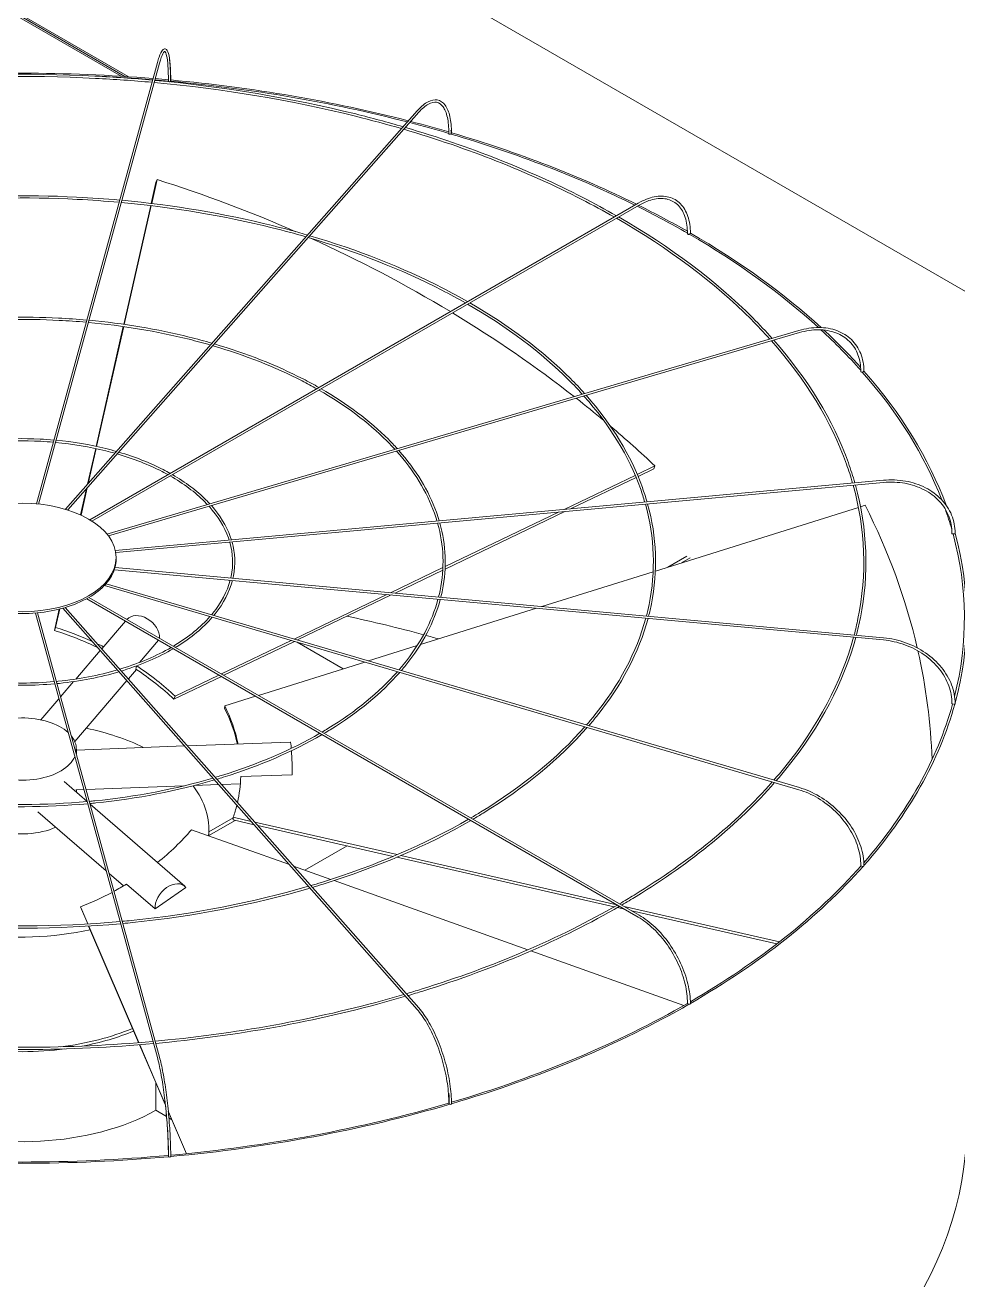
# Model space of a CAD drawing. Header units: millimetres. Extents: x -312439 to 477422, y -331570 to 212570.
# Drawn here: x 453820 to 454856, y 108975 to 110369 of the extents above; entities that cross this region are included whole.
import ezdxf

# ---------------------------------------------------------------- set-up
doc = ezdxf.new("R2010")
doc.units = ezdxf.units.MM

msp = doc.modelspace()

# ---------------------------------------------------------------- linework, layer by layer
at = {"color": 3, "linetype": 'Continuous', "lineweight": 0, "extrusion": (-1.11022e-16, 0.816497, 0.57735)}
for p, q in [((452201.569, 111610.332), (456159.305, 109325.332)), ((453934.919, 110311.582), (452936.585, 110887.971)), ((452937.017, 110885.721), (453931.023, 110311.832)), ((452937.433, 110883.481), (453927.143, 110312.072)), ((453832.752, 109837.058), (453967.22, 110327.226)), ((453969.582, 110326.578), (453835.227, 109836.82)), ((453865.064, 109830.956), (454255.741, 110273.638)), ((453867.628, 109830.16), (454257.578, 110272.017)), ((453960.336, 110170.728), (453965.565, 110193.812)), ((453966.895, 110197.244), (453960.875, 110170.664)), ((453965.565, 110193.812), (453966.895, 110197.244)), ((453892.063, 109819.314), (454501.254, 110171.031)), ((454502.479, 110168.91), (453894.427, 109817.851)), ((453929.907, 110036.383), (453959.792, 110168.327)), ((453960.331, 110168.262), (453930.442, 110036.307)), ((453899.213, 109900.877), (453929.364, 110033.987)), ((453929.899, 110033.91), (453899.741, 109900.763)), ((453911.104, 109803.481), (454679.674, 110029.575)), ((454680.365, 110027.225), (453912.74, 109801.409)), ((453889.699, 109858.87), (453898.672, 109898.487)), ((453899.2, 109898.374), (453890.443, 109859.713)), ((454500.197, 109869.732), (454519.803, 109879.141)), ((454518.473, 109875.71), (454519.803, 109879.141)), ((454419.023, 109830.773), (454497.986, 109868.671)), ((454498.962, 109866.346), (454426.213, 109831.431)), ((454518.473, 109875.71), (454501.174, 109867.407)), ((453881.943, 109824.627), (453888.571, 109853.89)), ((453889.315, 109854.733), (453882.443, 109824.396)), ((453920.481, 109785.185), (454773.569, 109863.194)), ((454773.792, 109860.755), (453920.938, 109782.767)), ((454419.882, 109828.392), (454286.723, 109764.484)), ((454286.842, 109767.334), (454412.692, 109827.734)), ((454745.909, 109833.022), (454520.382, 109762.371)), ((454753.353, 109835.353), (454748.261, 109833.758)), ((453920.134, 109766.265), (454773.792, 109688.203)), ((453921.347, 109775.432), (453921.347, 109777.432)), ((454226.282, 109738.27), (454284.347, 109766.137)), ((454555.413, 109778.985), (454534.055, 109766.654)), ((454549.202, 109771.399), (454558.877, 109776.985)), ((454773.569, 109685.764), (453919.411, 109763.871)), ((454284.204, 109763.275), (454231.171, 109737.823)), ((454517.895, 109761.591), (454394.381, 109722.898)), ((454679.674, 109519.383), (453908.346, 109746.288)), ((453910.184, 109748.301), (454680.365, 109521.733)), ((453888.664, 109731.606), (454501.254, 109377.927)), ((454502.479, 109380.048), (453891.141, 109733.004)), ((454119.118, 109686.838), (454221.977, 109736.204)), ((454226.866, 109735.756), (454122.727, 109685.776)), ((453967.22, 109221.732), (453831.706, 109715.715)), ((453834.185, 109715.938), (453969.582, 109222.38)), ((453852.869, 109696.271), (453858.253, 109720.039)), ((453858.839, 109720.187), (453854.2, 109699.703)), ((454255.741, 109275.32), (453862.319, 109721.113)), ((453864.922, 109721.865), (454257.578, 109276.941)), ((454388.303, 109720.994), (454259.321, 109680.588)), ((453852.869, 109696.271), (453854.2, 109699.703)), ((453931.761, 109706.724), (453905.414, 109675.983)), ((453968.553, 109685.482), (453947.429, 109660.833)), ((454038.293, 109648.046), (454115.82, 109685.255)), ((454119.428, 109684.193), (454040.935, 109646.521)), ((454173.681, 109653.759), (454122.567, 109683.27)), ((453903.805, 109674.105), (453876.6, 109642.363)), ((454255.717, 109679.459), (454201.712, 109662.541)), ((454197.509, 109661.224), (454079.5, 109624.255)), ((453933.347, 109640.63), (453875.38, 109572.993)), ((453943.894, 109652.936), (453934.957, 109642.508)), ((454038.259, 109645.237), (453985.547, 109619.938)), ((453986.877, 109623.37), (454035.617, 109646.762)), ((453874.169, 109639.526), (453859.759, 109622.713)), ((453857.835, 109620.467), (453837.778, 109597.065)), ((453985.547, 109619.938), (453986.877, 109623.37)), ((454076.325, 109623.26), (454041.982, 109612.501)), ((454041.886, 109609.545), (454041.982, 109612.501)), ((454114.823, 109572.335), (454000.621, 109568.102)), ((453997.457, 109567.985), (453877.184, 109563.527)), ((453877.184, 109564.571), (453877.184, 109559.197)), ((454059.825, 109533.908), (454117.053, 109536.029)), ((453889.086, 109506.219), (453863.544, 109528.354)), ((453885.509, 109519.59), (453876.503, 109519.257)), ((453877.184, 109519.282), (453877.184, 109516.534)), ((453996.637, 109523.709), (453888.023, 109519.684)), ((454035.268, 109525.141), (454008.542, 109524.15)), ((454059.347, 109526.033), (454038.432, 109525.258)), ((453997.53, 109412.244), (453892.537, 109503.229)), ((453910.261, 109429.363), (453834.588, 109494.94)), ((454051.44, 109488.016), (454024.462, 109472.44)), ((454051.37, 109485.825), (454051.465, 109488.782)), ((454051.465, 109488.782), (454071.359, 109484.247)), ((454113.776, 109436.183), (454005.07, 109475.01)), ((454024.462, 109468.44), (454053.666, 109485.301)), ((454024.462, 109468.084), (454024.462, 109475.334)), ((454074.649, 109480.518), (454051.37, 109485.825)), ((454075.448, 109483.314), (454233.617, 109447.259)), ((454229.039, 109445.324), (454078.739, 109479.586)), ((454177.843, 109456.995), (454131.087, 109430)), ((454237.676, 109446.334), (454477.432, 109391.681)), ((454159.798, 109419.745), (454118.547, 109434.479)), ((454474.698, 109389.326), (454233.132, 109444.391)), ((453929.648, 109412.562), (453913.593, 109426.475)), ((454378.807, 109341.521), (454163.572, 109418.397)), ((453932.923, 109414.517), (453964.719, 109386.964)), ((453964.719, 109386.964), (453998.914, 109410.784)), ((454485.527, 109389.835), (454658.245, 109350.464)), ((453881.876, 109389.193), (453889.996, 109370.278)), ((453883.111, 109385.857), (453881.876, 109389.193)), ((453889.804, 109370.266), (453883.111, 109385.857)), ((454485.956, 109386.759), (454478.222, 109388.522)), ((454655.278, 109348.162), (454494.051, 109384.914)), ((453946.409, 109238.411), (453890.831, 109367.875)), ((453891.023, 109367.886), (453946.6, 109238.426)), ((454551.864, 109279.71), (454382.178, 109340.317)), ((453976.105, 109169.238), (453947.429, 109236.036)), ((453947.619, 109236.051), (453976.038, 109169.853)), ((453965.504, 109193.932), (453965.504, 109163.256)), ((453977.359, 109156.411), (453965.504, 109163.256)), ((453979.355, 109162.126), (453999.568, 109115.042)), ((453999.379, 109115.022), (453979.413, 109161.532)), ((453983.012, 109153.147), (453980.021, 109154.874))]:
    msp.add_line(p, q, dxfattribs=at)
at = {"color": 3, "linetype": 'Continuous', "lineweight": 0}
for centre, major_axis, ratio, start_param, end_param in [((453817.288, 109709.896), (-1048.768, 0), 0.57735027, 4.57359934, 4.85199434), ((453817.288, 109709.896), (-1046.319, 0), 0.57735027, 4.57364216, 4.63432464), ((453817.288, 109709.896), (-1046.319, 0), 0.57735027, 4.55682048, 4.57124415), ((453817.288, 109709.896), (-1048.768, 0), 0.57735027, 4.55718579, 4.57120693), ((453980.631, 110306.651), (1.225, -0.004), 0.56474576, 3.14159265, 4.55699194), ((453980.631, 110306.651), (1.225, -0.004), 0.56474576, 4.55699194, 6.12778827), ((453817.288, 109709.896), (-1046.319, 0), 0.57735027, 4.2914666, 4.55448885), ((453980.823, 110307.349), (1.225, 0), 0.57735027, 5.71748689, 6.28318531), ((453817.288, 109709.896), (-1048.768, 0), 0.57735027, 4.29134899, 4.55463788), ((453817.288, 109709.896), (-1046.319, 0), 0.57735027, 4.24262693, 4.28868124), ((453817.288, 109709.896), (-1048.768, 0), 0.57735027, 4.24381435, 4.28857014), ((454292.152, 110248.212), (1.225, -0.01), 0.56597275, 3.14159265, 4.24604342), ((454292.152, 110248.212), (1.225, -0.01), 0.56597275, 4.24604342, 5.81683974), ((453817.288, 109709.896), (-1046.319, 0), 0.57735027, 4.00461262, 4.24016109), ((454292.708, 110248.842), (1.225, 0), 0.57735027, 5.29033196, 6.28318531), ((453817.288, 109709.896), (-1048.768, 0), 0.57735027, 4.00443097, 4.24060103), ((453818.619, 109542.617), (-942.562, 365.4), 0.65992862, 4.64663537, 4.80984928), ((453817.288, 109709.896), (-1046.319, 0), 0.57735027, 3.92863661, 4.00129229), ((453817.288, 109709.896), (-1048.768, 0), 0.57735027, 3.93098858, 4.00111844), ((453818.619, 109542.617), (-942.562, 365.4), 0.65992862, 4.45394149, 4.62923067), ((454557.147, 110137.054), (1.225, -0.016), 0.56830663, 3.14159265, 3.93464288), ((454557.147, 110137.054), (1.225, -0.016), 0.56830663, 3.93464288, 5.50543921), ((453817.288, 109709.896), (-1046.319, 0), 0.57735027, 3.70570419, 3.9258203), ((454558.013, 110137.554), (-1.225, 0), 0.57735027, 1.83263032, 3.14159265), ((453817.288, 109709.896), (-1048.768, 0), 0.57735027, 3.70411228, 3.92650775), ((453818.619, 109542.617), (-942.562, 365.4), 0.65992862, 4.28319099, 4.45112181), ((453817.288, 109709.896), (-1046.319, 0), 0.57735027, 3.61515195, 3.70067928), ((453817.288, 109709.896), (-1048.768, 0), 0.57735027, 3.61992048, 3.69877001), ((454749.678, 109984.059), (-1.225, 0.021), 0.57151893, 0, 0.48093441), ((454749.678, 109984.059), (-1.225, 0.021), 0.57151893, 0.48093441, 2.05173073), ((453817.288, 109709.896), (-1046.319, 0), 0.57735027, 3.3609423, 3.61148113), ((454750.769, 109984.38), (-1.225, 0), 0.57735027, 1.51847105, 3.14159265), ((453817.288, 109709.896), (-1048.768, 0), 0.57735027, 3.35086888, 3.61231471), ((453818.619, 109542.617), (-942.562, 365.4), 0.65992862, 4.23904287, 4.2800546), ((453818.619, 109542.617), (-942.562, 365.4), 0.65992862, 4.15803474, 4.22871948), ((453817.383, 109542.141), (1010.388, -32.497), 0.79709982, 0.20844184, 0.41264052), ((453817.288, 109709.896), (-1046.319, 0), 0.57735027, 3.30554955, 3.34466555), ((454850.897, 109804.203), (-1.225, 0.023), 0.57529521, 0, 0.1678974), ((454850.897, 109804.203), (-1.225, 0.023), 0.57529521, 0.1678974, 1.73869372), ((453817.288, 109709.896), (-1046.319, 0), 0.57735027, 2.9973499, 3.29716571), ((454852.106, 109804.313), (-1.225, 0), 0.57735027, 1.20431179, 3.14159265), ((453817.288, 109709.896), (-1048.768, 0), 0.57735027, 2.98561554, 3.29783032), ((453816.855, 109775.432), (-104.492, 0), 0.57735027, 2.98808135, 3.14159265), ((453816.855, 109775.432), (-104.492, 0), 0.57735027, 2.67392209, 2.98094469), ((453816.855, 109775.432), (-104.492, 0), 0.57735027, 2.35976282, 2.66678542), ((453816.855, 109775.432), (-104.492, 0), 0.57735027, 2.04560356, 2.35262616), ((453816.855, 109775.432), (-104.492, 0), 0.57735027, 1.41728503, 1.72430763), ((453816.855, 109775.432), (-104.492, 0), 0.57735027, 1.73144429, 2.03846689), ((453949.878, 109693.891), (-16.786, 14.386), 0.73180825, 3.6699438, 6.25547108), ((453817.288, 109145.008), (1046.319, 0), 0.57735027, 1.13086203, 1.21917829), ((453818.619, 109542.617), (226.18, -87.683), 0.65992862, 1.48816133, 1.66825663), ((453817.288, 109539.185), (-226.18, 87.683), 0.65992862, 4.59602029, 4.80984928), ((453817.288, 109145.008), (1046.319, 0), 0.57735027, 1.11315293, 1.12829513), ((453818.619, 109542.617), (226.18, -87.683), 0.65992862, 1.43137513, 1.46305029), ((453817.383, 109542.141), (1010.388, -32.497), 0.79709982, 0.05380476, 0.20420122), ((453818.619, 109542.617), (226.18, -87.683), 0.65992862, 1.01644208, 1.25303729), ((453817.288, 109539.185), (-226.18, 87.683), 0.65992862, 4.15803474, 4.39268064), ((453817.288, 109709.896), (-1046.319, 0), 0.57735027, 2.6752935, 2.98289949), ((453817.288, 109709.896), (-1048.768, 0), 0.57735027, 2.67086857, 2.98332964), ((454850.897, 109615.09), (-1.225, 0.023), 0.57926583, 0, 1.42460911), ((454852.106, 109614.98), (-1.225, 0), 0.57735027, 0.89015252, 3.14159265), ((453817.288, 109564.571), (-59.895, 0), 0.57735027, 3.69756416, 5.76575409), ((453817.288, 109539.185), (242.456, -7.798), 0.79709982, 0.20115917, 0.41264052), ((453817.383, 109542.141), (242.456, -7.798), 0.79709982, 0.18583027, 0.41264052), ((453817.288, 109475.334), (-207.174, 0), 0.57735027, 4.00561733, 4.36390833), ((453817.288, 109564.571), (-59.895, 0), 0.57735027, 3.02719924, 3.57014533), ((454115.642, 109550.243), (-0.819, 22.092), 0.05230802, 5.46284956, 6.28318531), ((454115.642, 109550.243), (-0.819, 22.092), 0.05230802, 4.01155215, 5.31083021), ((453817.288, 109564.571), (-59.895, 0), 0.57735027, 0.78539816, 2.89978042), ((453817.383, 109542.141), (242.456, -7.798), 0.79709982, 6.13145768, 6.28093219), ((453817.288, 109475.334), (-207.174, 0), 0.57735027, 3.08204121, 3.55783774), ((453817.383, 109542.141), (242.456, -7.798), 0.79709982, 6.04401129, 6.11604234), ((453817.288, 109504.949), (-59.895, 0), 0.57735027, 1.1079301, 2.23846982), ((453816.053, 109542.521), (-227.492, -84.221), 0.6873805, 2.02158825, 2.2576377), ((453817.288, 109709.896), (-1046.319, 0), 0.57735027, 2.35898226, 2.6687056), ((453817.288, 109709.896), (-1048.768, 0), 0.57735027, 2.35667794, 2.66891462), ((454749.678, 109435.234), (-1.225, 0.021), 0.58304212, 0, 1.10944839), ((454750.769, 109434.913), (-1.225, 0), 0.57735027, 0.57599326, 3.14159265), ((453816.053, 109542.521), (-227.492, -84.221), 0.6873805, 1.60582316, 1.76537716), ((453816.053, 109542.521), (-227.492, -84.221), 0.6873805, 1.7758456, 1.84274406), ((453983.052, 109395.537), (14.478, 16.707), 0.67950023, 6.14949631, 8.84418497), ((453817.288, 109475.334), (-207.174, 0), 0.57735027, 1.30817895, 1.9425337), ((453817.288, 109709.896), (-1046.319, 0), 0.57735027, 2.04376734, 2.35460013), ((453817.288, 109709.896), (-1048.768, 0), 0.57735027, 2.04258502, 2.35459852), ((454557.147, 109282.239), (-1.225, 0.017), 0.58625442, 0, 0.79329185), ((454558.013, 109281.739), (-1.225, 0), 0.57735027, 0.26183399, 3.14159265), ((453817.288, 109350.828), (-207.174, 0), 0.57735027, 1.77816663, 2.202298), ((453817.288, 109350.828), (-212.072, 0), 0.57735027, 1.89063678, 2.19285982), ((453817.288, 109350.828), (-212.072, 0), 0.57735027, 1.3476903, 1.79509044), ((453817.288, 109709.896), (-1046.319, 0), 0.57735027, 1.72891751, 2.04055715), ((453817.288, 109709.896), (-1048.768, 0), 0.57735027, 1.72854634, 2.04038352), ((454292.152, 109171.081), (-1.225, 0.011), 0.58858829, 0, 0.47632773), ((454292.708, 109170.451), (-1.225, 0), 0.57735027, 0, 3.14159265), ((453817.288, 109250.828), (-212.072, 0), 0.57735027, 0.98594125, 2.34464399), ((453817.288, 109147.008), (-1048.768, 0), 0.57735027, 0, 3.14159265), ((453817.288, 109709.896), (-1048.768, 0), 0.57735027, 1.41453598, 1.72626058), ((453817.288, 109709.896), (-1046.319, 0), 0.57735027, 1.41438895, 1.72636573), ((453980.631, 109112.642), (-1.225, 0.004), 0.58981528, 0, 0.15883691), ((453980.823, 109111.944), (-1.225, 0), 0.57735027, 0, 3.14159265)]:
    msp.add_ellipse(centre, major_axis=major_axis, ratio=ratio, start_param=start_param, end_param=end_param, dxfattribs=at)
msp.add_ellipse((453816.855, 109777.432), major_axis=(-104.492, 0), ratio=0.57735027, dxfattribs=at)
for points, knots in [([(453982.048, 110307.349), (453982.048, 110314.163), (453981.841, 110320.229), (453981.03, 110330.302), (453980.433, 110334.299), (453978.826, 110339.986), (453977.923, 110342.047), (453974.783, 110342.508), (453973.79, 110341.918), (453971.585, 110339.576), (453970.356, 110336.958), (453968.437, 110331.433), (453967.828, 110329.442), (453967.22, 110327.226)], [4.71238898, 4.71238898, 4.71238898, 4.71238898, 5.02654825, 5.02654825, 5.34070751, 5.34070751, 5.65486678, 5.65486678, 5.82360284, 5.82360284, 6.1377621, 6.1377621, 6.28318531, 6.28318531, 6.28318531, 6.28318531]), ([(453969.582, 110326.578), (453970.855, 110331.219), (453972.132, 110334.784), (453974.357, 110339.107), (453975.354, 110339.706), (453975.46, 110339.706), (453976.279, 110339.111), (453977.688, 110334.453), (453978.265, 110331.054), (453979.107, 110322.08), (453979.355, 110316.361), (453979.408, 110308.809), (453979.41, 110307.741), (453979.406, 110306.654)], [0, 0, 0, 0, 0.31526689, 0.31526689, 0.60947257, 0.60947257, 0.92674061, 0.92674061, 1.22083726, 1.22083726, 1.53563039, 1.53563039, 1.5863402, 1.5863402, 1.5863402, 1.5863402]), ([(453980.52, 110331.89), (453980.557, 110331.647), (453980.593, 110331.4), (453981.2, 110327.053), (453981.577, 110321.84), (453981.83, 110312.891), (453981.865, 110309.85), (453981.856, 110306.649)], [7.384497053, 7.384497053, 7.384497053, 7.384497053, 7.403952931, 7.403952931, 7.721220971, 7.721220971, 7.869487909, 7.869487909, 7.869487909, 7.869487909]), ([(453961.866, 110307.708), (453940.621, 110309.63), (453919.261, 110311.129), (453822.561, 110315.973), (453746.495, 110314.46), (453671.845, 110307.708)], [3.771589677, 3.771589677, 3.771589677, 3.771589677, 3.840445898, 3.840445898, 4.082391957, 4.082391957, 4.082391957, 4.082391957]), ([(453961.207, 110305.308), (453940.415, 110307.183), (453919.514, 110308.652), (453823.262, 110313.524), (453747.173, 110312.041), (453672.503, 110305.308)], [3.7720633, 3.7720633, 3.7720633, 3.7720633, 3.839550132, 3.839550132, 4.081918334, 4.081918334, 4.081918334, 4.081918334]), ([(454238.29, 110253.863), (454221.562, 110258.737), (454204.58, 110263.321), (454115.905, 110285.405), (454040.565, 110298.028), (453963.685, 110305.082)], [3.459637643, 3.459637643, 3.459637643, 3.459637643, 3.519736913, 3.519736913, 3.769381517, 3.769381517, 3.769381517, 3.769381517]), ([(454240.081, 110255.893), (454222.818, 110260.939), (454205.286, 110265.676), (454116.188, 110287.834), (454041.031, 110300.424), (453964.344, 110307.482)], [3.458315721, 3.458315721, 3.458315721, 3.458315721, 3.520259366, 3.520259366, 3.768912043, 3.768912043, 3.768912043, 3.768912043]), ([(454293.933, 110248.842), (454293.933, 110255.702), (454293.331, 110261.897), (454290.945, 110272.399), (454289.167, 110276.711), (454284.444, 110283.049), (454281.449, 110285.073), (454274.889, 110286.211), (454271.451, 110285.518), (454264.199, 110281.837), (454260.341, 110278.694), (454256.244, 110274.203), (454255.993, 110273.923), (454255.741, 110273.638)], [4.71238898, 4.71238898, 4.71238898, 4.71238898, 5.02654825, 5.02654825, 5.34070751, 5.34070751, 5.65486678, 5.65486678, 5.94845155, 5.94845155, 6.26261081, 6.26261081, 6.28318531, 6.28318531, 6.28318531, 6.28318531]), ([(454257.578, 110272.017), (454261.234, 110276.16), (454264.866, 110279.222), (454271.597, 110282.91), (454274.66, 110283.535), (454280.025, 110282.595), (454282.413, 110281.019), (454286.521, 110275.426), (454288.187, 110271.407), (454290.395, 110261.395), (454290.955, 110255.433), (454290.93, 110248.607), (454290.929, 110248.415), (454290.927, 110248.222)], [6.28318531, 6.28318531, 6.28318531, 6.28318531, 6.59783007, 6.59783007, 6.91209691, 6.91209691, 7.22936495, 7.22936495, 7.54663299, 7.54663299, 7.86046851, 7.86046851, 7.86952551, 7.86952551, 7.86952551, 7.86952551]), ([(454477.117, 110157.095), (454464.937, 110164.078), (454452.427, 110170.867), (454380.028, 110208.045), (454313.673, 110234.217), (454242.676, 110255.131)], [3.145113132, 3.145113132, 3.145113132, 3.145113132, 3.200037836, 3.200037836, 3.455209352, 3.455209352, 3.455209352, 3.455209352]), ([(454474.662, 110155.678), (454462.924, 110162.382), (454450.877, 110168.908), (454378.795, 110205.929), (454312.186, 110232.17), (454240.887, 110253.104)], [3.146975566, 3.146975566, 3.146975566, 3.146975566, 3.199958928, 3.199958928, 3.456525414, 3.456525414, 3.456525414, 3.456525414]), ([(454293.34, 110252.259), (454293.362, 110251.443), (454293.375, 110250.615), (454293.382, 110249.258), (454293.381, 110248.735), (454293.377, 110248.208)], [7.8059806913, 7.8059806913, 7.8059806913, 7.8059806913, 7.8451401512, 7.8451401512, 7.8694167814, 7.8694167814, 7.8694167814, 7.8694167814]), ([(453925.299, 110174.413), (453909.45, 110175.841), (453893.517, 110176.956), (453821.202, 110180.572), (453764.281, 110179.447), (453708.411, 110174.413)], [3.772165081, 3.772165081, 3.772165081, 3.772165081, 3.840593344, 3.840593344, 4.081816553, 4.081816553, 4.081816553, 4.081816553]), ([(453924.64, 110172.012), (453909.245, 110173.394), (453893.77, 110174.479), (453821.904, 110178.123), (453764.96, 110177.028), (453709.07, 110172.012)], [3.772797592, 3.772797592, 3.772797592, 3.772797592, 3.839399606, 3.839399606, 4.081184042, 4.081184042, 4.081184042, 4.081184042]), ([(454132.171, 110133.619), (454119.914, 110137.178), (454107.475, 110140.53), (454041.278, 110157.021), (453984.777, 110166.492), (453927.119, 110171.787)], [3.460983159, 3.460983159, 3.460983159, 3.460983159, 3.519648571, 3.519648571, 3.769222865, 3.769222865, 3.769222865, 3.769222865]), ([(454133.963, 110135.649), (454121.17, 110139.38), (454108.181, 110142.885), (454041.562, 110159.449), (453985.242, 110168.887), (453927.777, 110174.187)], [3.459218713, 3.459218713, 3.459218713, 3.459218713, 3.520344822, 3.520344822, 3.768597722, 3.768597722, 3.768597722, 3.768597722]), ([(454559.238, 110137.554), (454559.238, 110144.455), (454558.293, 110150.835), (454554.559, 110161.949), (454551.766, 110166.684), (454544.572, 110173.964), (454540.179, 110176.507), (454530.309, 110179.113), (454524.842, 110179.181), (454513.385, 110176.905), (454507.389, 110174.554), (454501.36, 110171.092), (454501.307, 110171.062), (454501.254, 110171.031)], [3.14159265, 3.14159265, 3.14159265, 3.14159265, 3.45575192, 3.45575192, 3.76991118, 3.76991118, 4.08269654, 4.08269654, 4.39544819, 4.39544819, 4.70960746, 4.70960746, 4.71238898, 4.71238898, 4.71238898, 4.71238898]), ([(454502.479, 110168.91), (454508.229, 110172.23), (454513.954, 110174.471), (454524.751, 110176.611), (454529.817, 110176.512), (454538.821, 110174.057), (454542.766, 110171.708), (454549.257, 110164.935), (454551.8, 110160.501), (454555.179, 110149.913), (454556.012, 110143.763), (454555.923, 110137.071)], [1.57079633, 1.57079633, 1.57079633, 1.57079633, 1.88806437, 1.88806437, 2.20533241, 2.20533241, 2.52260045, 2.52260045, 2.83986849, 2.83986849, 3.15713653, 3.15713653, 3.15713653, 3.15713653]), ([(454647.407, 110020.083), (454640.774, 110027.483), (454633.844, 110034.795), (454585.624, 110082.984), (454535.214, 110120.84), (454477.12, 110154.269)], [2.833719703, 2.833719703, 2.833719703, 2.833719703, 2.880073873, 2.880073873, 3.143270218, 3.143270218, 3.143270218, 3.143270218]), ([(454650.009, 110020.848), (454643.131, 110028.556), (454635.934, 110036.167), (454587.527, 110084.559), (454537.342, 110122.317), (454479.57, 110155.684)], [2.831913395, 2.831913395, 2.831913395, 2.831913395, 2.879924499, 2.879924499, 3.141418031, 3.141418031, 3.141418031, 3.141418031]), ([(454309.387, 110060.257), (454300.88, 110065.097), (454292.159, 110069.812), (454238.366, 110097.441), (454188.331, 110117.146), (454134.769, 110132.861)], [3.148849473, 3.148849473, 3.148849473, 3.148849473, 3.199944541, 3.199944541, 3.456834427, 3.456834427, 3.456834427, 3.456834427]), ([(454311.844, 110061.675), (454302.895, 110066.792), (454293.709, 110071.771), (454239.599, 110099.557), (454189.819, 110119.194), (454136.558, 110134.888)], [3.146361804, 3.146361804, 3.146361804, 3.146361804, 3.200049713, 3.200049713, 3.455080387, 3.455080387, 3.455080387, 3.455080387]), ([(454439.165, 109958.823), (454434.404, 109964.106), (454429.441, 109969.329), (454393.464, 110005.281), (454355.551, 110033.733), (454311.848, 110058.849)], [2.83591825, 2.83591825, 2.83591825, 2.83591825, 2.880098074, 2.880098074, 3.143909361, 3.143909361, 3.143909361, 3.143909361]), ([(454441.769, 109959.59), (454436.762, 109965.179), (454431.531, 109970.7), (454395.367, 110006.856), (454357.679, 110035.211), (454314.299, 110060.264)], [2.833499431, 2.833499431, 2.833499431, 2.833499431, 2.879899034, 2.879899034, 3.141439875, 3.141439875, 3.141439875, 3.141439875]), ([(453888.744, 110041.162), (453878.288, 110042.097), (453867.777, 110042.828), (453819.84, 110045.217), (453782.059, 110044.48), (453744.966, 110041.162)], [3.773286698, 3.773286698, 3.773286698, 3.773286698, 3.840886477, 3.840886477, 4.080694936, 4.080694936, 4.080694936, 4.080694936]), ([(453888.086, 110038.761), (453878.083, 110039.65), (453868.03, 110040.352), (453820.542, 110042.768), (453782.738, 110042.06), (453745.625, 110038.761)], [3.774238416, 3.774238416, 3.774238416, 3.774238416, 3.839097695, 3.839097695, 4.079743218, 4.079743218, 4.079743218, 4.079743218]), ([(454026.084, 110013.41), (454018.287, 110015.659), (454010.381, 110017.783), (453966.656, 110028.68), (453928.996, 110034.999), (453890.564, 110038.537)], [3.463595352, 3.463595352, 3.463595352, 3.463595352, 3.51947091, 3.51947091, 3.768879274, 3.768879274, 3.768879274, 3.768879274]), ([(454027.876, 110015.441), (454019.544, 110017.861), (454011.087, 110020.137), (453966.939, 110031.109), (453929.462, 110037.395), (453891.222, 110040.936)], [3.46094335, 3.46094335, 3.46094335, 3.46094335, 3.520514255, 3.520514255, 3.7679441, 3.7679441, 3.7679441, 3.7679441]), ([(454751.994, 109984.38), (454751.994, 109991.309), (454750.796, 109997.908), (454746.094, 110009.785), (454742.59, 110015.06), (454733.627, 110023.727), (454728.173, 110027.117), (454715.89, 110031.682), (454709.063, 110032.858), (454694.711, 110032.909), (454687.187, 110031.785), (454679.674, 110029.575)], [4.71238898, 4.71238898, 4.71238898, 4.71238898, 5.02654825, 5.02654825, 5.34070751, 5.34070751, 5.65486678, 5.65486678, 5.96902604, 5.96902604, 6.28318531, 6.28318531, 6.28318531, 6.28318531]), ([(454739.402, 109860.07), (454737.38, 109867.151), (454735.113, 109874.209), (454715.648, 109928.708), (454687.521, 109974.871), (454649.211, 110018.06)], [2.519571261, 2.519571261, 2.519571261, 2.519571261, 2.559550642, 2.559550642, 2.829500903, 2.829500903, 2.829500903, 2.829500903]), ([(454741.884, 109860.297), (454739.77, 109867.738), (454737.388, 109875.154), (454717.763, 109929.855), (454689.781, 109975.824), (454651.806, 110018.824)], [2.518738954, 2.518738954, 2.518738954, 2.518738954, 2.560443172, 2.560443172, 2.827714195, 2.827714195, 2.827714195, 2.827714195]), ([(454680.365, 110027.225), (454687.628, 110029.362), (454694.877, 110030.429), (454708.614, 110030.337), (454715.099, 110029.178), (454726.667, 110024.778), (454731.749, 110021.539), (454740.046, 110013.307), (454743.263, 110008.313), (454747.523, 109997.021), (454748.565, 109990.724), (454748.453, 109984.08)], [6.28318531, 6.28318531, 6.28318531, 6.28318531, 6.60045335, 6.60045335, 6.91772139, 6.91772139, 7.23498943, 7.23498943, 7.55225747, 7.55225747, 7.86952551, 7.86952551, 7.86952551, 7.86952551]), ([(454144.148, 109964.856), (454138.864, 109967.841), (454133.456, 109970.755), (454097.946, 109988.994), (454064.496, 110002.161), (454028.684, 110012.654)], [3.152476318, 3.152476318, 3.152476318, 3.152476318, 3.199914714, 3.199914714, 3.457374967, 3.457374967, 3.457374967, 3.457374967]), ([(454146.609, 109966.277), (454140.879, 109969.538), (454135.005, 109972.714), (454099.179, 109991.11), (454065.984, 110004.209), (454030.473, 110014.681)], [3.148732281, 3.148732281, 3.148732281, 3.148732281, 3.200072384, 3.200072384, 3.454746323, 3.454746323, 3.454746323, 3.454746323]), ([(454230.949, 109897.572), (454228.055, 109900.75), (454225.051, 109903.896), (454201.313, 109927.614), (454175.912, 109946.655), (454146.615, 109963.452)], [2.840166791, 2.840166791, 2.840166791, 2.840166791, 2.880145835, 2.880145835, 3.145067211, 3.145067211, 3.145067211, 3.145067211]), ([(454233.559, 109898.34), (454230.415, 109901.823), (454227.141, 109905.267), (454203.216, 109929.19), (454178.04, 109948.132), (454149.067, 109964.867)], [2.836508955, 2.836508955, 2.836508955, 2.836508955, 2.879847671, 2.879847671, 3.141363941, 3.141363941, 3.141363941, 3.141363941]), ([(454508.587, 109838.963), (454507.142, 109843.954), (454505.534, 109848.93), (454491.023, 109889.592), (454469.844, 109924.318), (454440.973, 109956.802)], [2.521788299, 2.521788299, 2.521788299, 2.521788299, 2.55939978, 2.55939978, 2.830291828, 2.830291828, 2.830291828, 2.830291828]), ([(454511.07, 109839.19), (454509.532, 109844.542), (454507.809, 109849.875), (454493.137, 109890.739), (454472.104, 109925.271), (454443.57, 109957.566)], [2.520659116, 2.520659116, 2.520659116, 2.520659116, 2.560589234, 2.560589234, 2.827907762, 2.827907762, 2.827907762, 2.827907762]), ([(453852.189, 109907.91), (453847.126, 109908.353), (453842.039, 109908.701), (453818.48, 109909.863), (453799.838, 109909.512), (453781.521, 109907.91)], [3.776630452, 3.776630452, 3.776630452, 3.776630452, 3.841752063, 3.841752063, 4.077351182, 4.077351182, 4.077351182, 4.077351182]), ([(453851.53, 109905.509), (453846.921, 109905.907), (453842.292, 109906.225), (453819.181, 109907.413), (453800.517, 109907.092), (453782.18, 109905.509)], [3.778551419, 3.778551419, 3.778551419, 3.778551419, 3.838185012, 3.838185012, 4.075430215, 4.075430215, 4.075430215, 4.075430215]), ([(453921.788, 109895.231), (453917.917, 109896.341), (453913.994, 109897.389), (453892.318, 109902.768), (453873.682, 109905.903), (453854.668, 109907.686)], [3.466082688, 3.466082688, 3.466082688, 3.466082688, 3.521010964, 3.521010964, 3.765995554, 3.765995554, 3.765995554, 3.765995554]), ([(453919.992, 109893.196), (453916.66, 109894.138), (453913.288, 109895.035), (453892.034, 109900.34), (453873.217, 109903.507), (453854.01, 109905.287)], [3.471418325, 3.471418325, 3.471418325, 3.471418325, 3.518930063, 3.518930063, 3.767850767, 3.767850767, 3.767850767, 3.767850767]), ([(453978.897, 109869.448), (453976.843, 109870.583), (453974.753, 109871.697), (453957.528, 109880.547), (453940.662, 109887.175), (453922.598, 109892.447)], [3.163350536, 3.163350536, 3.163350536, 3.163350536, 3.199816759, 3.199816759, 3.458993739, 3.458993739, 3.458993739, 3.458993739]), ([(453981.369, 109870.875), (453978.863, 109872.282), (453976.303, 109873.656), (453958.76, 109882.663), (453942.15, 109889.223), (453924.387, 109894.474)], [3.15578841, 3.15578841, 3.15578841, 3.15578841, 3.200131949, 3.200131949, 3.453750875, 3.453750875, 3.453750875, 3.453750875]), ([(454277.778, 109817.857), (454276.911, 109820.774), (454275.961, 109823.682), (454266.402, 109850.508), (454252.183, 109873.785), (454232.768, 109895.553)], [2.526062853, 2.526062853, 2.526062853, 2.526062853, 2.559096419, 2.559096419, 2.831723129, 2.831723129, 2.831723129, 2.831723129]), ([(454280.265, 109818.085), (454279.302, 109821.361), (454278.235, 109824.627), (454268.517, 109851.655), (454254.443, 109874.738), (454235.365, 109896.318)], [2.5243135, 2.5243135, 2.5243135, 2.5243135, 2.560878912, 2.560878912, 2.828143092, 2.828143092, 2.828143092, 2.828143092]), ([(454022.711, 109836.313), (454021.699, 109837.392), (454020.66, 109838.462), (454009.163, 109849.947), (453996.272, 109859.576), (453981.382, 109868.054)], [2.852936139, 2.852936139, 2.852936139, 2.852936139, 2.880283876, 2.880283876, 3.148538696, 3.148538696, 3.148538696, 3.148538696]), ([(454025.338, 109837.086), (454024.065, 109838.466), (454022.751, 109839.834), (454011.065, 109851.523), (453998.401, 109861.054), (453983.835, 109869.471)], [2.84544614, 2.84544614, 2.84544614, 2.84544614, 2.879690294, 2.879690294, 3.141137935, 3.141137935, 3.141137935, 3.141137935]), ([(454853.331, 109804.313), (454853.331, 109811.258), (454852, 109818.087), (454846.804, 109830.83), (454842.942, 109836.74), (454833.085, 109847.055), (454827.093, 109851.458), (454813.575, 109858.341), (454806.052, 109860.82), (454790.206, 109863.627), (454781.886, 109863.955), (454773.569, 109863.194)], [4.71238898, 4.71238898, 4.71238898, 4.71238898, 5.02654825, 5.02654825, 5.34070751, 5.34070751, 5.65486678, 5.65486678, 5.96902604, 5.96902604, 6.28318531, 6.28318531, 6.28318531, 6.28318531]), ([(454741.128, 109691.19), (454742.734, 109697.261), (454744.16, 109703.347), (454755.462, 109758.685), (454753.664, 109808.709), (454740.077, 109857.672)], [2.204619764, 2.204619764, 2.204619764, 2.204619764, 2.238829514, 2.238829514, 2.515060108, 2.515060108, 2.515060108, 2.515060108]), ([(454743.602, 109690.964), (454745.287, 109697.364), (454746.773, 109703.781), (454757.879, 109759.276), (454756.02, 109809.13), (454742.556, 109857.898)], [2.205366155, 2.205366155, 2.205366155, 2.205366155, 2.241163262, 2.241163262, 2.514260549, 2.514260549, 2.514260549, 2.514260549]), ([(454773.792, 109860.755), (454781.853, 109861.492), (454789.909, 109861.162), (454805.202, 109858.409), (454812.436, 109855.987), (454825.359, 109849.305), (454831.046, 109845.047), (454840.321, 109835.133), (454843.908, 109829.479), (454848.645, 109817.328), (454849.796, 109810.832), (454849.672, 109804.226)], [6.28318531, 6.28318531, 6.28318531, 6.28318531, 6.60045335, 6.60045335, 6.91772139, 6.91772139, 7.23498943, 7.23498943, 7.55225747, 7.55225747, 7.86952551, 7.86952551, 7.86952551, 7.86952551]), ([(454510.339, 109712.294), (454511.446, 109716.534), (454512.436, 109720.783), (454520.9, 109762.088), (454519.537, 109799.727), (454509.268, 109836.566)], [2.206572109, 2.206572109, 2.206572109, 2.206572109, 2.238438586, 2.238438586, 2.515769314, 2.515769314, 2.515769314, 2.515769314]), ([(454512.811, 109712.068), (454513.996, 109716.637), (454515.047, 109721.218), (454523.316, 109762.679), (454521.892, 109800.148), (454511.747, 109836.792)], [2.20754654, 2.20754654, 2.20754654, 2.20754654, 2.241548585, 2.241548585, 2.514698228, 2.514698228, 2.514698228, 2.514698228]), ([(454046.944, 109796.749), (454046.674, 109797.592), (454046.39, 109798.434), (454041.783, 109811.422), (454034.522, 109823.251), (454024.56, 109834.304)], [2.538956365, 2.538956365, 2.538956365, 2.538956365, 2.558172992, 2.558172992, 2.836025224, 2.836025224, 2.836025224, 2.836025224]), ([(454049.441, 109796.977), (454049.064, 109798.179), (454048.66, 109799.377), (454043.896, 109812.571), (454036.782, 109824.205), (454027.161, 109835.069)], [2.535128932, 2.535128932, 2.535128932, 2.535128932, 2.561728893, 2.561728893, 2.828841782, 2.828841782, 2.828841782, 2.828841782]), ([(454279.533, 109733.4), (454280.15, 109735.823), (454280.709, 109738.25), (454286.335, 109765.523), (454285.411, 109790.76), (454278.47, 109815.461)], [2.210316481, 2.210316481, 2.210316481, 2.210316481, 2.237655596, 2.237655596, 2.51702204, 2.51702204, 2.51702204, 2.51702204]), ([(454282.003, 109733.174), (454282.696, 109735.926), (454283.317, 109738.685), (454288.751, 109766.114), (454287.766, 109791.182), (454280.95, 109815.688)], [2.211718384, 2.211718384, 2.211718384, 2.211718384, 2.242315601, 2.242315601, 2.515402874, 2.515402874, 2.515402874, 2.515402874]), ([(454048.708, 109754.508), (454048.85, 109755.112), (454048.984, 109755.717), (454051.771, 109768.958), (454051.285, 109781.793), (454047.671, 109794.356)], [2.221614787, 2.221614787, 2.221614787, 2.221614787, 2.235297735, 2.235297735, 2.520800805, 2.520800805, 2.520800805, 2.520800805]), ([(454051.17, 109754.282), (454051.385, 109755.217), (454051.584, 109756.153), (454054.184, 109769.549), (454053.639, 109782.215), (454050.153, 109794.583)], [2.224061215, 2.224061215, 2.224061215, 2.224061215, 2.244587809, 2.244587809, 2.517487833, 2.517487833, 2.517487833, 2.517487833]), ([(454027.382, 109713.824), (454027.791, 109714.309), (454028.195, 109714.796), (454038.136, 109726.961), (454044.719, 109739.404), (454048.105, 109752.103)], [1.903307061, 1.903307061, 1.903307061, 1.903307061, 1.915350543, 1.915350543, 2.203452943, 2.203452943, 2.203452943, 2.203452943]), ([(454029.944, 109713.07), (454030.444, 109713.673), (454030.936, 109714.279), (454040.754, 109726.586), (454047.235, 109739.081), (454050.579, 109751.877)], [1.909987851, 1.909987851, 1.909987851, 1.909987851, 1.924618049, 1.924618049, 2.206425781, 2.206425781, 2.206425781, 2.206425781]), ([(454235.604, 109652.57), (454237.237, 109654.464), (454238.832, 109656.368), (454259.113, 109681.337), (454272.114, 109705.9), (454278.903, 109730.998)], [1.894116328, 1.894116328, 1.894116328, 1.894116328, 1.917671716, 1.917671716, 2.201274894, 2.201274894, 2.201274894, 2.201274894]), ([(454238.181, 109651.812), (454239.902, 109653.824), (454241.58, 109655.849), (454261.733, 109680.962), (454274.632, 109705.578), (454281.378, 109730.772)], [1.897570624, 1.897570624, 1.897570624, 1.897570624, 1.922320382, 1.922320382, 2.202808492, 2.202808492, 2.202808492, 2.202808492]), ([(453984.891, 109678.878), (453985.493, 109679.236), (453986.091, 109679.595), (454002.266, 109689.421), (454015.427, 109700.187), (454025.628, 109711.787)], [1.585149833, 1.585149833, 1.585149833, 1.585149833, 1.596233634, 1.596233634, 1.886390456, 1.886390456, 1.886390456, 1.886390456]), ([(453987.318, 109677.476), (453987.942, 109677.852), (453988.562, 109678.23), (454004.785, 109688.235), (454017.982, 109699.185), (454028.214, 109711.026)], [1.592315094, 1.592315094, 1.592315094, 1.592315094, 1.603748231, 1.603748231, 1.893388943, 1.893388943, 1.893388943, 1.893388943]), ([(454443.814, 109591.32), (454446.682, 109594.619), (454449.471, 109597.941), (454480.091, 109635.714), (454499.509, 109672.397), (454509.699, 109709.893)], [1.891059564, 1.891059564, 1.891059564, 1.891059564, 1.918447026, 1.918447026, 2.200552897, 2.200552897, 2.200552897, 2.200552897]), ([(454446.397, 109590.561), (454449.35, 109593.978), (454452.221, 109597.42), (454482.712, 109635.339), (454502.028, 109672.075), (454512.176, 109709.667)], [1.893387733, 1.893387733, 1.893387733, 1.893387733, 1.921549455, 1.921549455, 2.201585872, 2.201585872, 2.201585872, 2.201585872]), ([(454651.989, 109530.08), (454656.105, 109534.796), (454660.1, 109539.547), (454701.059, 109590.123), (454726.888, 109638.912), (454740.483, 109688.79)], [1.889456602, 1.889456602, 1.889456602, 1.889456602, 1.918834976, 1.918834976, 2.200108517, 2.200108517, 2.200108517, 2.200108517]), ([(454654.575, 109529.32), (454658.776, 109534.154), (454662.852, 109539.026), (454703.68, 109589.749), (454729.408, 109638.589), (454742.96, 109688.563)], [1.891212574, 1.891212574, 1.891212574, 1.891212574, 1.921163042, 1.921163042, 2.200887841, 2.200887841, 2.200887841, 2.200887841]), ([(454773.569, 109685.764), (454781.63, 109685.027), (454789.694, 109683.223), (454805.016, 109677.663), (454812.271, 109673.908), (454825.244, 109664.827), (454830.96, 109659.504), (454840.282, 109647.833), (454843.888, 109641.488), (454848.645, 109628.418), (454849.796, 109621.695), (454849.672, 109615.113)], [0, 0, 0, 0, 0.31726804, 0.31726804, 0.63453608, 0.63453608, 0.95180412, 0.95180412, 1.26907216, 1.26907216, 1.5863402, 1.5863402, 1.5863402, 1.5863402]), ([(454853.331, 109614.98), (454853.331, 109621.924), (454852.001, 109628.98), (454846.826, 109642.619), (454842.983, 109649.201), (454833.174, 109661.259), (454827.209, 109666.733), (454813.741, 109676.054), (454806.239, 109679.899), (454790.422, 109685.594), (454782.109, 109687.443), (454773.792, 109688.203)], [4.71238898, 4.71238898, 4.71238898, 4.71238898, 5.02654825, 5.02654825, 5.34070751, 5.34070751, 5.65486678, 5.65486678, 5.96902604, 5.96902604, 6.28318531, 6.28318531, 6.28318531, 6.28318531]), ([(453925.442, 109653.289), (453926.132, 109653.497), (453926.821, 109653.707), (453947.7, 109660.162), (453966.282, 109668.123), (453982.458, 109677.454)], [1.267045676, 1.267045676, 1.267045676, 1.267045676, 1.27702015, 1.27702015, 1.570336557, 1.570336557, 1.570336557, 1.570336557]), ([(453927.224, 109651.27), (453927.973, 109651.499), (453928.721, 109651.73), (453949.845, 109658.354), (453968.59, 109666.493), (453984.904, 109676.042)], [1.272186296, 1.272186296, 1.272186296, 1.272186296, 1.282962347, 1.282962347, 1.577666055, 1.577666055, 1.577666055, 1.577666055]), ([(453944.182, 109656.985), (453944.165, 109656.831), (453944.146, 109656.679), (453943.965, 109655.377), (453943.684, 109654.299), (453943.306, 109653.326)], [25.28971129, 25.28971129, 25.28971129, 25.28971129, 25.51327082, 25.51327082, 27.21415767, 27.21415767, 27.21415767, 27.21415767]), ([(453855.097, 109639.707), (453855.748, 109639.769), (453856.399, 109639.832), (453879.91, 109642.195), (453902.17, 109646.465), (453922.854, 109652.519)], [0.949238609, 0.949238609, 0.949238609, 0.949238609, 0.957681574, 0.957681574, 1.254620941, 1.254620941, 1.254620941, 1.254620941]), ([(453855.755, 109637.309), (453856.626, 109637.393), (453857.497, 109637.48), (453881.399, 109639.947), (453903.816, 109644.317), (453924.643, 109650.493)], [0.951064936, 0.951064936, 0.951064936, 0.951064936, 0.962301991, 0.962301991, 1.259854639, 1.259854639, 1.259854639, 1.259854639]), ([(454150.131, 109583.476), (454152.334, 109584.767), (454154.515, 109586.07), (454187.481, 109606.172), (454213.554, 109627.52), (454233.832, 109650.538)], [1.577975631, 1.577975631, 1.577975631, 1.577975631, 1.598113062, 1.598113062, 1.885671956, 1.885671956, 1.885671956, 1.885671956]), ([(454152.57, 109582.068), (454154.791, 109583.379), (454156.989, 109584.702), (454190.002, 109604.986), (454216.112, 109626.518), (454236.422, 109649.776)], [1.581619842, 1.581619842, 1.581619842, 1.581619842, 1.601882376, 1.601882376, 1.889205457, 1.889205457, 1.889205457, 1.889205457]), ([(453780.432, 109637.078), (453781.308, 109636.999), (453782.186, 109636.922), (453806.315, 109634.906), (453830.066, 109634.983), (453853.278, 109637.078)], [0.630366287, 0.630366287, 0.630366287, 0.630366287, 0.641648359, 0.641648359, 0.94043004, 0.94043004, 0.94043004, 0.94043004]), ([(453781.09, 109639.478), (453781.56, 109639.436), (453782.03, 109639.395), (453805.707, 109637.37), (453829.434, 109637.412), (453852.62, 109639.478)], [0.632258371, 0.632258371, 0.632258371, 0.632258371, 0.638337859, 0.638337859, 0.938537956, 0.938537956, 0.938537956, 0.938537956]), ([(454315.366, 109488.078), (454319.175, 109490.298), (454322.939, 109492.544), (454372.696, 109522.923), (454411.681, 109554.853), (454442.037, 109589.29)], [1.575583148, 1.575583148, 1.575583148, 1.575583148, 1.598741205, 1.598741205, 1.885432931, 1.885432931, 1.885432931, 1.885432931]), ([(454317.808, 109486.668), (454321.634, 109488.909), (454325.415, 109491.176), (454375.218, 109521.737), (454414.24, 109553.852), (454444.628, 109588.528)], [1.578026357, 1.578026357, 1.578026357, 1.578026357, 1.601256762, 1.601256762, 1.887796271, 1.887796271, 1.887796271, 1.887796271]), ([(454031.53, 109533.078), (454033.84, 109533.767), (454036.139, 109534.466), (454078.556, 109547.626), (454115.497, 109563.479), (454147.69, 109582.057)], [1.261848076, 1.261848076, 1.261848076, 1.261848076, 1.278507505, 1.278507505, 1.570566343, 1.570566343, 1.570566343, 1.570566343]), ([(454033.316, 109531.056), (454035.683, 109531.765), (454038.04, 109532.487), (454080.702, 109545.818), (454117.807, 109561.849), (454150.138, 109580.644)], [1.264451017, 1.264451017, 1.264451017, 1.264451017, 1.281488092, 1.281488092, 1.574251683, 1.574251683, 1.574251683, 1.574251683]), ([(453891.652, 109506.455), (453893.651, 109506.642), (453895.647, 109506.836), (453943.257, 109511.652), (453987.669, 109520.202), (454028.94, 109532.312)], [0.945863763, 0.945863763, 0.945863763, 0.945863763, 0.95883914, 0.95883914, 1.255627672, 1.255627672, 1.255627672, 1.255627672]), ([(453892.31, 109504.056), (453894.529, 109504.265), (453896.746, 109504.483), (453944.747, 109509.404), (453989.314, 109518.054), (454030.728, 109530.286)], [0.946791669, 0.946791669, 0.946791669, 0.946791669, 0.961156725, 0.961156725, 1.25825401, 1.25825401, 1.25825401, 1.25825401]), ([(454480.559, 109392.703), (454485.989, 109395.861), (454491.351, 109399.056), (454557.895, 109439.711), (454609.781, 109482.21), (454650.209, 109528.051)], [1.574326589, 1.574326589, 1.574326589, 1.574326589, 1.599055591, 1.599055591, 1.885237716, 1.885237716, 1.885237716, 1.885237716]), ([(454483.003, 109391.292), (454488.449, 109394.471), (454493.827, 109397.688), (454560.418, 109438.525), (454612.341, 109481.209), (454652.801, 109527.288)], [1.576164321, 1.576164321, 1.576164321, 1.576164321, 1.600943265, 1.600943265, 1.88701346, 1.88701346, 1.88701346, 1.88701346]), ([(454679.674, 109519.383), (454686.937, 109517.246), (454694.211, 109514.042), (454708.044, 109505.81), (454714.6, 109500.785), (454726.332, 109489.42), (454731.504, 109483.083), (454739.946, 109469.741), (454743.214, 109462.738), (454747.524, 109448.78), (454748.565, 109441.829), (454748.453, 109435.255)], [0, 0, 0, 0, 0.31726804, 0.31726804, 0.63453608, 0.63453608, 0.95180412, 0.95180412, 1.26907216, 1.26907216, 1.5863402, 1.5863402, 1.5863402, 1.5863402]), ([(454751.994, 109434.913), (454751.994, 109441.842), (454750.797, 109449.1), (454746.148, 109463.58), (454742.696, 109470.8), (454733.879, 109484.515), (454728.514, 109491.008), (454716.392, 109502.645), (454709.635, 109507.787), (454695.377, 109516.227), (454687.878, 109519.523), (454680.365, 109521.733)], [4.71238898, 4.71238898, 4.71238898, 4.71238898, 5.02654825, 5.02654825, 5.34070751, 5.34070751, 5.65486678, 5.65486678, 5.96902604, 5.96902604, 6.28318531, 6.28318531, 6.28318531, 6.28318531]), ([(453743.877, 109503.827), (453745.653, 109503.666), (453747.429, 109503.511), (453795.771, 109499.447), (453843.351, 109499.605), (453889.833, 109503.827)], [0.629347255, 0.629347255, 0.629347255, 0.629347255, 0.640828535, 0.640828535, 0.941449071, 0.941449071, 0.941449071, 0.941449071]), ([(453744.536, 109506.227), (453745.904, 109506.104), (453747.273, 109505.984), (453795.163, 109501.912), (453842.718, 109502.033), (453889.175, 109506.227)], [0.630291706, 0.630291706, 0.630291706, 0.630291706, 0.639167998, 0.639167998, 0.940504621, 0.940504621, 0.940504621, 0.940504621]), ([(454137.617, 109412.871), (454141.547, 109414.037), (454145.457, 109415.224), (454209.412, 109435.091), (454264.713, 109458.836), (454312.922, 109486.661)], [1.260112578, 1.260112578, 1.260112578, 1.260112578, 1.279004431, 1.279004431, 1.570642983, 1.570642983, 1.570642983, 1.570642983]), ([(454139.403, 109410.846), (454143.391, 109412.035), (454147.359, 109413.245), (454211.558, 109433.282), (454267.023, 109457.205), (454315.37, 109485.247)], [1.261855173, 1.261855173, 1.261855173, 1.261855173, 1.280993608, 1.280993608, 1.573104483, 1.573104483, 1.573104483, 1.573104483]), ([(453928.207, 109373.204), (453931.553, 109373.515), (453934.896, 109373.839), (454006.604, 109381.109), (454073.167, 109393.939), (454135.025, 109412.106)], [0.944736348, 0.944736348, 0.944736348, 0.944736348, 0.959225727, 0.959225727, 1.25596384, 1.25596384, 1.25596384, 1.25596384]), ([(453928.865, 109370.805), (453932.432, 109371.138), (453935.995, 109371.486), (454008.093, 109378.862), (454074.813, 109391.791), (454136.814, 109410.079)], [0.945358255, 0.945358255, 0.945358255, 0.945358255, 0.960772431, 0.960772431, 1.257716852, 1.257716852, 1.257716852, 1.257716852]), ([(454243.671, 109292.7), (454249.232, 109294.346), (454254.765, 109296.025), (454340.252, 109322.596), (454413.898, 109354.225), (454478.114, 109391.287)], [1.259205702, 1.259205702, 1.259205702, 1.259205702, 1.279253109, 1.279253109, 1.570621219, 1.570621219, 1.570621219, 1.570621219]), ([(454245.458, 109290.675), (454251.077, 109292.344), (454256.667, 109294.045), (454342.398, 109320.787), (454416.209, 109352.594), (454480.563, 109389.873)], [1.260515466, 1.260515466, 1.260515466, 1.260515466, 1.280745787, 1.280745787, 1.572469242, 1.572469242, 1.572469242, 1.572469242]), ([(454501.254, 109377.927), (454507.004, 109374.607), (454512.775, 109370.212), (454523.761, 109359.704), (454528.973, 109353.594), (454538.303, 109340.277), (454542.42, 109333.072), (454549.142, 109318.295), (454551.746, 109310.727), (454555.181, 109295.997), (454556.012, 109288.839), (454555.923, 109282.255)], [4.71238898, 4.71238898, 4.71238898, 4.71238898, 5.02965702, 5.02965702, 5.34692506, 5.34692506, 5.6641931, 5.6641931, 5.98146114, 5.98146114, 6.29872918, 6.29872918, 6.29872918, 6.29872918]), ([(454559.238, 109281.739), (454559.238, 109288.639), (454558.293, 109296.058), (454554.618, 109311.237), (454551.89, 109318.994), (454544.915, 109334.107), (454540.669, 109341.46), (454531.069, 109355.057), (454525.716, 109361.298), (454514.407, 109372.07), (454508.455, 109376.598), (454502.479, 109380.048)], [0, 0, 0, 0, 0.31415927, 0.31415927, 0.62831853, 0.62831853, 0.9424778, 0.9424778, 1.25663706, 1.25663706, 1.57079633, 1.57079633, 1.57079633, 1.57079633]), ([(453707.323, 109370.577), (453709.997, 109370.334), (453712.673, 109370.099), (453785.226, 109363.989), (453856.635, 109364.227), (453926.388, 109370.577)], [0.629005431, 0.629005431, 0.629005431, 0.629005431, 0.64055333, 0.64055333, 0.941790896, 0.941790896, 0.941790896, 0.941790896]), ([(453707.981, 109372.977), (453710.248, 109372.771), (453712.517, 109372.572), (453784.618, 109366.453), (453856.003, 109366.655), (453925.729, 109372.977)], [0.629634706, 0.629634706, 0.629634706, 0.629634706, 0.639445125, 0.639445125, 0.941161621, 0.941161621, 0.941161621, 0.941161621]), ([(453964.749, 109239.998), (453969.448, 109240.433), (453974.141, 109240.888), (454069.939, 109250.611), (454158.643, 109267.717), (454241.078, 109291.935)], [0.94415889, 0.94415889, 0.94415889, 0.94415889, 0.959419158, 0.959419158, 1.25609347, 1.25609347, 1.25609347, 1.25609347]), ([(453965.407, 109237.599), (453970.327, 109238.055), (453975.24, 109238.534), (454071.429, 109248.364), (454160.288, 109265.569), (454242.867, 109289.908)], [0.944626582, 0.944626582, 0.944626582, 0.944626582, 0.960579805, 0.960579805, 1.257409099, 1.257409099, 1.257409099, 1.257409099]), ([(454255.741, 109275.32), (454259.397, 109271.178), (454263.079, 109265.961), (454270.122, 109253.858), (454273.48, 109246.961), (454279.499, 109232.219), (454282.158, 109224.376), (454286.506, 109208.537), (454288.194, 109200.545), (454290.429, 109185.219), (454290.976, 109177.888), (454290.928, 109171.207), (454290.928, 109171.149), (454290.927, 109171.092)], [6.28318531, 6.28318531, 6.28318531, 6.28318531, 6.59783007, 6.59783007, 6.91495265, 6.91495265, 7.23222069, 7.23222069, 7.54948873, 7.54948873, 7.86675677, 7.86675677, 7.86952551, 7.86952551, 7.86952551, 7.86952551]), ([(454293.933, 109170.451), (454293.933, 109177.312), (454293.329, 109184.835), (454290.98, 109200.498), (454289.235, 109208.634), (454284.772, 109224.74), (454282.055, 109232.706), (454275.908, 109247.702), (454272.48, 109254.73), (454265.235, 109267.173), (454261.42, 109272.588), (454257.578, 109276.941)], [4.71238898, 4.71238898, 4.71238898, 4.71238898, 5.02654825, 5.02654825, 5.34070751, 5.34070751, 5.65486678, 5.65486678, 5.96902604, 5.96902604, 6.28318531, 6.28318531, 6.28318531, 6.28318531]), ([(453670.78, 109237.372), (453674.349, 109237.046), (453677.921, 109236.733), (453774.678, 109228.577), (453869.911, 109228.895), (453962.93, 109237.372)], [0.628847379, 0.628847379, 0.628847379, 0.628847379, 0.640415364, 0.640415364, 0.941948948, 0.941948948, 0.941948948, 0.941948948]), ([(453671.439, 109239.771), (453674.601, 109239.484), (453677.765, 109239.206), (453774.07, 109231.041), (453869.279, 109231.323), (453962.271, 109239.771)], [0.62931922, 0.62931922, 0.62931922, 0.62931922, 0.639583767, 0.639583767, 0.941477106, 0.941477106, 0.941477106, 0.941477106]), ([(453982.048, 109111.944), (453982.048, 109118.758), (453981.841, 109126.316), (453981.035, 109142.197), (453980.436, 109150.516), (453978.904, 109167.108), (453977.971, 109175.378), (453975.862, 109191.067), (453974.685, 109198.484), (453972.202, 109211.748), (453970.896, 109217.593), (453969.582, 109222.38)], [4.71238898, 4.71238898, 4.71238898, 4.71238898, 5.02654825, 5.02654825, 5.34070751, 5.34070751, 5.65486678, 5.65486678, 5.96902604, 5.96902604, 6.28318531, 6.28318531, 6.28318531, 6.28318531]), ([(453967.22, 109221.732), (453968.493, 109217.092), (453969.773, 109211.369), (453972.215, 109198.308), (453973.378, 109190.959), (453975.459, 109175.407), (453976.378, 109167.205), (453977.881, 109150.769), (453978.464, 109142.537), (453979.236, 109126.868), (453979.424, 109119.434), (453979.407, 109112.73), (453979.407, 109112.688), (453979.406, 109112.646)], [0, 0, 0, 0, 0.31526689, 0.31526689, 0.63253493, 0.63253493, 0.94980297, 0.94980297, 1.26707101, 1.26707101, 1.58433905, 1.58433905, 1.5863402, 1.5863402, 1.5863402, 1.5863402]), ([(453979.598, 109111.944), (453979.598, 109118.708), (453979.393, 109126.228), (453978.591, 109142.036), (453977.994, 109150.323), (453976.733, 109163.982), (453976.164, 109169.368), (453975.536, 109174.629)], [4.71238898, 4.71238898, 4.71238898, 4.71238898, 5.026548246, 5.026548246, 5.340707511, 5.340707511, 5.545847126, 5.545847126, 5.545847126, 5.545847126])]:
    msp.add_open_spline(points, degree=3, knots=knots, dxfattribs=at)
msp.add_open_spline([(454291.483, 109170.451), (454291.483, 109174.212), (454291.299, 109178.188), (454290.932, 109182.317)], degree=3, dxfattribs=at)

doc.saveas('drawing.dxf')
